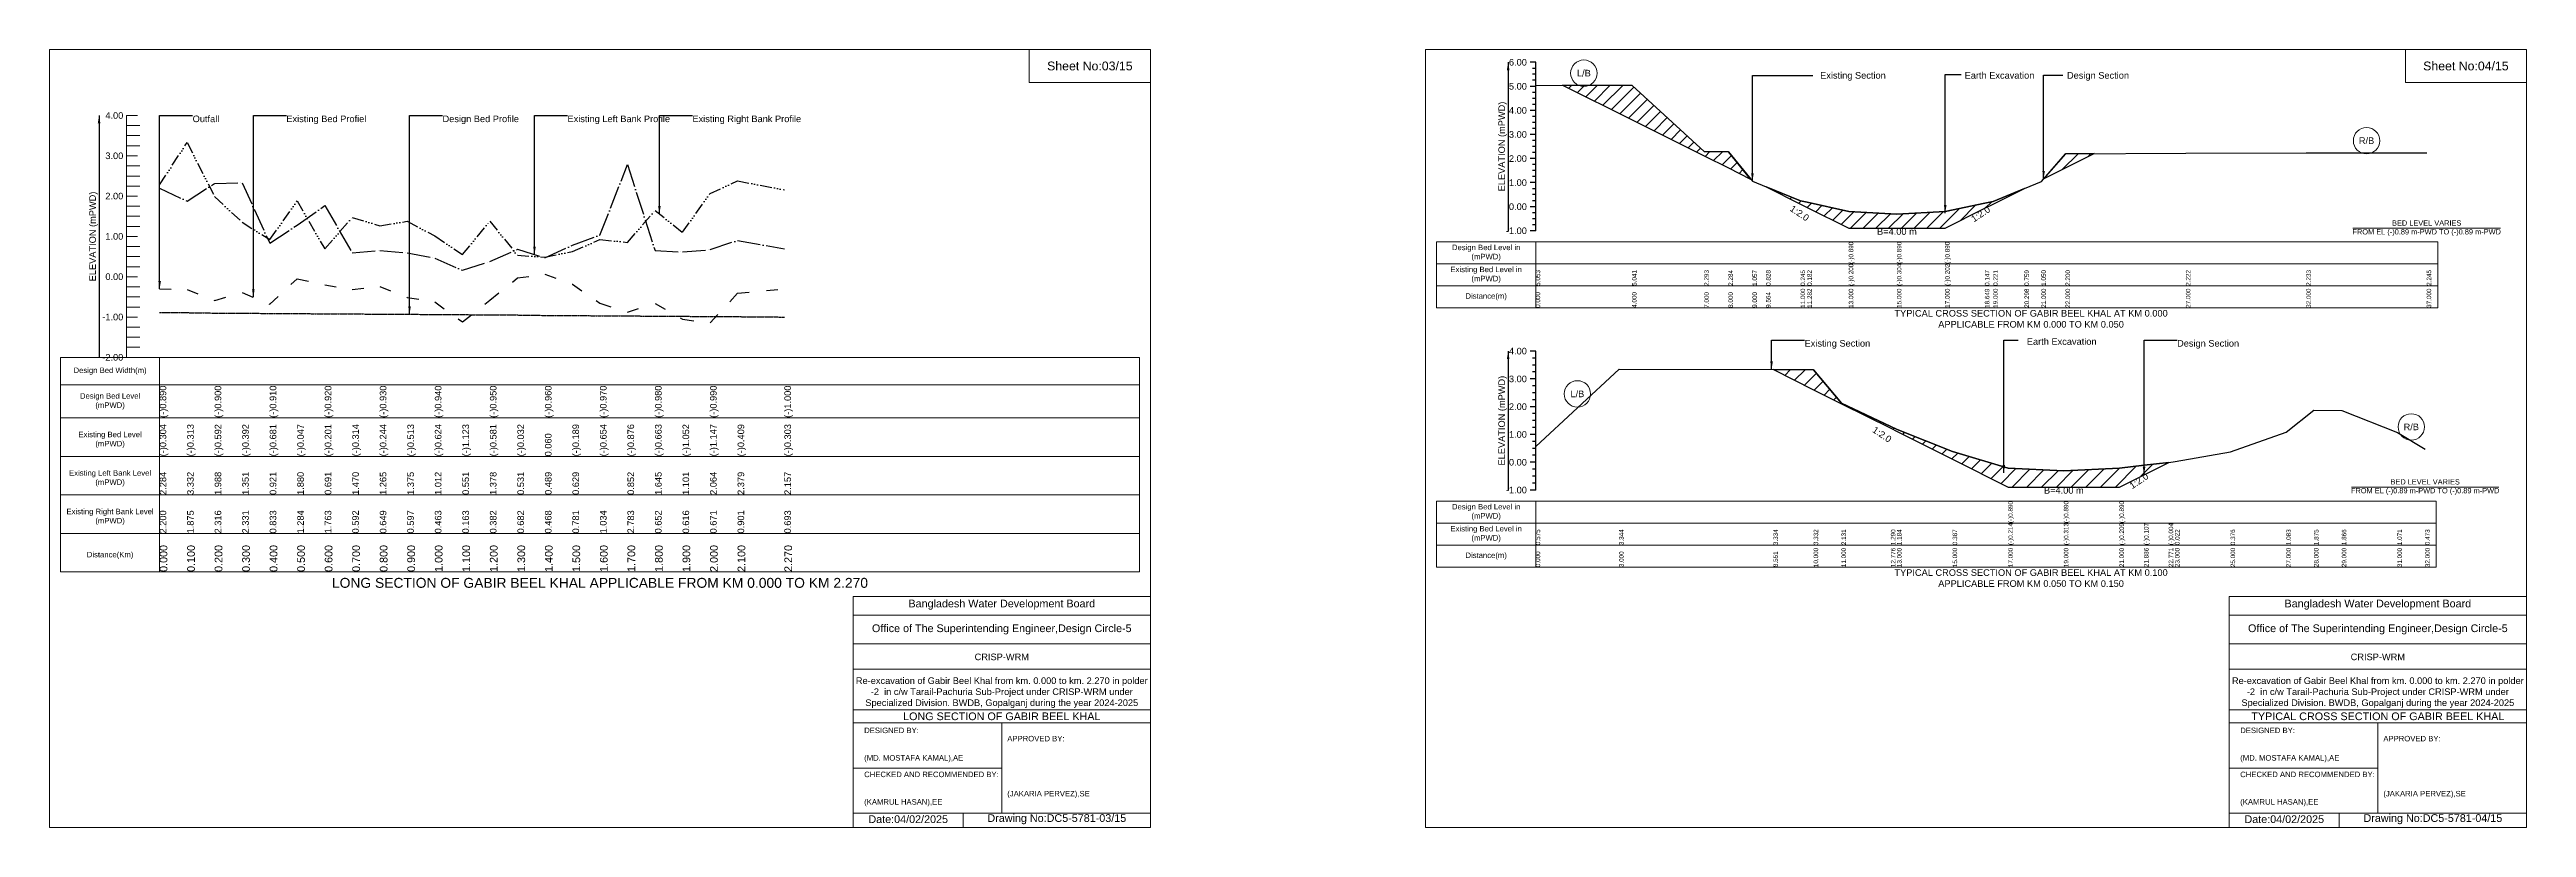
# Model space of a CAD drawing. Header units: inches. Extents: x 91000 to 258000, y -5656 to 6519.
# Drawn here: x 120000 to 138000, y -5656 to 0 of the extents above; entities that cross this region are included whole.
import ezdxf

# ---------------------------------------------------------------- set-up
doc = ezdxf.new("R2010")
doc.units = ezdxf.units.IN
doc.header["$LTSCALE"] = 7
doc.header["$MEASUREMENT"] = 0
for name, pattern in [('ACAD_ISO03W100', [30, 12, -18]), ('ACAD_ISO04W100', [30, 24, -3, 0, -3]), ('ACAD_ISO14W100', [24, 12, -3, 0, -3, 0, -3, 0, -3]), ('CENTER', [2, 1.25, -0.25, 0.25, -0.25])]:
    doc.linetypes.add(name, pattern=pattern)
for name, color, linetype, lineweight in [('Cross section Data Border', 7, 'Continuous', 9), ('Cross Section Labels', 7, 'Continuous', 9), ('Design Bed Level Long Section', 7, 'CENTER', 25), ('Existing Bed Level for Long Section', 7, 'ACAD_ISO03W100', 25), ('Existing Left Bank of Long section', 7, 'ACAD_ISO04W100', 25), ('Existing Right Bank of Long Section', 7, 'ACAD_ISO14W100', 25), ('Existing_Bed_Level for Xsection', 7, 'Continuous', 25), ('Long Section Border', 7, 'Continuous', 9), ('Long Section Labels', 7, 'Continuous', 9), ('Vscale for Long Section', 7, 'Continuous', 9)]:
    doc.layers.add(name, color=color, linetype=linetype, lineweight=lineweight)
doc.styles.get("Standard").update_dxf_attribs({"font": 'arial.ttf'})
doc.dimstyles.get("Standard").update_dxf_attribs({"dimtxt": 0.18, "dimasz": 0.18, "dimexe": 0.18, "dimexo": 0.0625, "dimgap": 0.09, "dimtad": 0, "dimtih": 1, "dimtoh": 1, "dimdec": 4, "dimzin": 0, "dimdsep": 46, "dimtxsty": 'Standard', "dimcen": 0.09, "dimadec": 0, "dimazin": 0, "dimtfac": 1, "dimtdec": 4, "dimtofl": 0, "dimtmove": 0, "dimatfit": 3, "dimfxl": 1, "dimtolj": 1, "dimtzin": 0, "dimarcsym": 0})

msp = doc.modelspace()

# ---------------------------------------------------------------- hatches: boundary and pattern name
at = {"layer": 'Existing_Bed_Level for Xsection'}
h = msp.add_hatch(dxfattribs=at)
h.set_pattern_fill('ANSI31', color=256, scale=525, style=0)
h.paths.add_polyline_path([(130996, -259), (131500, -511), (132025, -774), (132200, -861), (132362, -942), (132200, -743), (132025, -742), (131500, -261)])
h = msp.add_hatch(dxfattribs=at)
h.set_pattern_fill('ANSI31', color=256, scale=525, style=0)
h.paths.add_polyline_path([(134491, -940), (134650, -861), (134858, -757), (134650, -758)])
h = msp.add_hatch(dxfattribs=at)
h.set_pattern_fill('ANSI31', color=256, scale=525, style=0)
h.paths.add_polyline_path([(132474, -998), (132725, -1124), (132774, -1148), (133075, -1299), (133425, -1299), (133775, -1299), (134064, -1154), (134125, -1124), (134352, -1010), (134125, -1104), (134064, -1117), (133775, -1178), (133425, -1196), (133075, -1178), (132774, -1111), (132725, -1100)])
h = msp.add_hatch(dxfattribs=at)
h.set_pattern_fill('ANSI31', color=256, scale=606, style=0)
h.paths.add_polyline_path([(132527, -2327), (132820, -2474), (133022, -2575), (133381, -2754), (133426, -2777), (133830, -2979), (134234, -3181), (134638, -3181), (135042, -3181), (135221, -3091), (135400, -3002), (135221, -3022), (135042, -3043), (134638, -3064), (134234, -3044), (133830, -2923), (133426, -2762), (133381, -2740), (133022, -2570), (132820, -2328)])

# ---------------------------------------------------------------- linework, layer by layer
at = {"layer": 'Cross section Data Border'}
for points in [[(130080, -1398), (137355, -1398), (137355, -1878), (130080, -1878)], [(130080, -3283), (137344, -3283), (137344, -3763), (130080, -3763)]]:
    msp.add_lwpolyline(points, close=True, dxfattribs=at)
for points in [[(130800, -1398), (130800, -1878)], [(130080, -1558), (137355, -1558)], [(130080, -1718), (137355, -1718)], [(130800, -3283), (130800, -3763)], [(130080, -3443), (137344, -3443)], [(130080, -3603), (137344, -3603)]]:
    msp.add_lwpolyline(points, dxfattribs=at)
at = {"layer": 'Cross Section Labels'}
for points in [[(120000, 0), (128000, 0), (128000, -5656), (120000, -5656)], [(127120, 0), (128000, 0), (128000, -240), (127120, -240)], [(130000, 0), (138000, 0), (138000, -5656), (130000, -5656)], [(137120, 0), (138000, 0), (138000, -240), (137120, -240)]]:
    msp.add_lwpolyline(points, close=True, dxfattribs=at)
for points in [[(136739, -1299), (137811, -1299)], [(136728, -3181), (137800, -3181)], [(125840, -5656), (125840, -3976), (128000, -3976)], [(125840, -4112), (128000, -4112)], [(135840, -5656), (135840, -3976), (138000, -3976)], [(135840, -4112), (138000, -4112)], [(125840, -4320), (128000, -4320)], [(135840, -4320), (138000, -4320)], [(125840, -4504), (128000, -4504)], [(135840, -4504), (138000, -4504)], [(125840, -4800), (128000, -4800)], [(135840, -4800), (138000, -4800)], [(125840, -4896), (128000, -4896)], [(126920, -4896), (126920, -5552)], [(135840, -4896), (138000, -4896)], [(136920, -4896), (136920, -5552)], [(125840, -5224), (126920, -5224)], [(135840, -5224), (136920, -5224)], [(125840, -5552), (128000, -5552)], [(126640, -5552), (126640, -5656)], [(135840, -5552), (138000, -5552)], [(136640, -5552), (136640, -5656)]]:
    msp.add_lwpolyline(points, dxfattribs=at)
for centre in [(131150, -172), (136838, -663), (131103, -2504), (137163, -2744)]:
    msp.add_circle(centre, 96, dxfattribs=at)
at = {"layer": 'Design Bed Level Long Section'}
msp.add_lwpolyline([(120800, -1913), (121000, -1913), (121200, -1916), (121400, -1916), (121600, -1919), (121800, -1919), (122000, -1922), (122200, -1922), (122400, -1924), (122600, -1924), (122800, -1927), (123000, -1927), (123200, -1930), (123400, -1930), (123600, -1933), (123800, -1933), (124000, -1936), (124200, -1936), (124400, -1939), (124600, -1939), (124800, -1942), (125000, -1942), (125340, -1945)], dxfattribs=at)
at = {"layer": 'Existing Bed Level for Long Section'}
msp.add_lwpolyline([(120800, -1741), (121000, -1744), (121200, -1825), (121400, -1767), (121600, -1852), (121800, -1666), (122000, -1711), (122200, -1744), (122400, -1723), (122600, -1802), (122800, -1835), (123000, -1981), (123200, -1822), (123400, -1661), (123600, -1634), (123800, -1707), (124000, -1844), (124200, -1909), (124400, -1846), (124600, -1960), (124800, -1988), (125000, -1772), (125340, -1741)], dxfattribs=at)
at = {"layer": 'Existing Left Bank of Long section'}
msp.add_lwpolyline([(120800, -1007), (121000, -1103), (121200, -973), (121400, -969), (121600, -1408), (121800, -1276), (122000, -1135), (122200, -1479), (122400, -1462), (122600, -1477), (122800, -1516), (123000, -1604), (123200, -1540), (123400, -1452), (123600, -1515), (123800, -1423), (124000, -1349), (124200, -837), (124400, -1461), (124600, -1472), (124800, -1455), (125000, -1388), (125340, -1449)], dxfattribs=at)
at = {"layer": 'Existing Right Bank of Long Section'}
msp.add_lwpolyline([(120800, -983), (121000, -676), (121200, -1070), (121400, -1256), (121600, -1382), (121800, -1101), (122000, -1450), (122200, -1221), (122400, -1281), (122600, -1249), (122800, -1355), (123000, -1491), (123200, -1248), (123400, -1496), (123600, -1509), (123800, -1468), (124000, -1382), (124200, -1402), (124400, -1170), (124600, -1329), (124800, -1047), (125000, -955), (125340, -1020)], dxfattribs=at)
at = {"layer": 'Existing_Bed_Level for Xsection'}
for points in [[(130800, -93), (130760, -93)], [(130800, -137), (130776, -137)], [(130800, -1318), (130800, -1143), (130800, -968), (130800, -793), (130800, -618), (130800, -443), (130800, -268), (130800, -93)], [(130800, -268), (130760, -268)], [(130800, -180), (130776, -180)], [(130800, -224), (130776, -224)], [(130800, -312), (130776, -312)], [(130800, -355), (130776, -355)], [(130800, -259), (131500, -261), (132025, -742), (132200, -743), (132375, -958), (132474, -998), (132725, -1100), (132774, -1111), (133075, -1178), (133075, -1178), (133425, -1196), (133425, -1196), (133775, -1178), (133775, -1178), (134064, -1117), (134125, -1104), (134352, -1010), (134475, -959), (134650, -758), (135525, -754), (136400, -752), (137275, -750)], [(130800, -443), (130760, -443)], [(130800, -399), (130776, -399)], [(130800, -487), (130776, -487)], [(130800, -530), (130776, -530)], [(130800, -618), (130760, -618)], [(130800, -574), (130776, -574)], [(130800, -662), (130776, -662)], [(130800, -705), (130776, -705)], [(130800, -793), (130760, -793)], [(130800, -749), (130776, -749)], [(130800, -837), (130776, -837)], [(130800, -880), (130776, -880)], [(130800, -968), (130760, -968)], [(130800, -924), (130776, -924)], [(130800, -1012), (130776, -1012)], [(130800, -1055), (130776, -1055)], [(130800, -1143), (130760, -1143)], [(130800, -1099), (130776, -1099)], [(130800, -1187), (130776, -1187)], [(130800, -1230), (130776, -1230)], [(130800, -1318), (130760, -1318)], [(130800, -1274), (130776, -1274)], [(130800, -2193), (130760, -2193)], [(130800, -2243), (130776, -2243)], [(130800, -2294), (130776, -2294)], [(130800, -3203), (130800, -3001), (130800, -2799), (130800, -2597), (130800, -2395), (130800, -2193)], [(130800, -2885), (131406, -2325), (132527, -2327), (132820, -2328), (133022, -2570), (133381, -2740), (133426, -2762), (133830, -2923), (134234, -3044), (134234, -3044), (134638, -3064), (134638, -3064), (135042, -3043), (135042, -3043), (135221, -3022), (135400, -3002), (135446, -2996), (135850, -2925), (136254, -2782), (136456, -2622), (136658, -2624), (137062, -2784), (137264, -2905)], [(130800, -2395), (130760, -2395)], [(130800, -2344), (130776, -2344)], [(130800, -2445), (130776, -2445)], [(130800, -2496), (130776, -2496)], [(130800, -2597), (130760, -2597)], [(130800, -2546), (130776, -2546)], [(130800, -2647), (130776, -2647)], [(130800, -2698), (130776, -2698)], [(130800, -2799), (130760, -2799)], [(130800, -2748), (130776, -2748)], [(130800, -2849), (130776, -2849)], [(130800, -3001), (130760, -3001)], [(130800, -2900), (130776, -2900)], [(130800, -2950), (130776, -2950)], [(130800, -3051), (130776, -3051)], [(130800, -3203), (130760, -3203)], [(130800, -3102), (130776, -3102)], [(130800, -3152), (130776, -3152)]]:
    msp.add_lwpolyline(points, dxfattribs=at)
for points in [[(130996, -259), (131500, -511), (132025, -774), (132200, -861), (132362, -942), (132200, -743), (132025, -742), (131500, -261)], [(134491, -940), (134650, -861), (134858, -757), (134650, -758)], [(132474, -998), (132725, -1124), (132774, -1148), (133075, -1299), (133075, -1299), (133425, -1299), (133425, -1299), (133775, -1299), (133775, -1299), (134064, -1154), (134125, -1124), (134352, -1010), (134352, -1010), (134352, -1010), (134125, -1104), (134064, -1117), (133775, -1178), (133775, -1178), (133425, -1196), (133425, -1196), (133075, -1178), (133075, -1178), (132774, -1111), (132725, -1100)], [(132527, -2327), (132527, -2327), (132820, -2474), (133022, -2575), (133381, -2754), (133426, -2777), (133830, -2979), (134234, -3181), (134234, -3181), (134638, -3181), (134638, -3181), (135042, -3181), (135042, -3181), (135221, -3091), (135400, -3002), (135221, -3022), (135042, -3043), (135042, -3043), (134638, -3064), (134638, -3064), (134234, -3044), (134234, -3044), (133830, -2923), (133426, -2762), (133381, -2740), (133022, -2570), (132820, -2328), (132527, -2327)]]:
    msp.add_lwpolyline(points, close=True, dxfattribs=at)
at = {"layer": 'Long Section Border'}
msp.add_lwpolyline([(120080, -2238), (127920, -2238), (127920, -3798), (120080, -3798)], close=True, dxfattribs=at)
for points in [[(120800, -2238), (120800, -3798)], [(120080, -2438), (127920, -2438)], [(120080, -2678), (127920, -2678)], [(120080, -2958), (127920, -2958)], [(120080, -3238), (127920, -3238)], [(120080, -3518), (127920, -3518)]]:
    msp.add_lwpolyline(points, dxfattribs=at)
at = {"layer": 'Vscale for Long Section'}
for points in [[(120560, -2238), (120560, -1945), (120560, -1652), (120560, -1359), (120560, -1066), (120560, -773), (120560, -480)], [(120560, -480), (120640, -480)], [(120560, -553), (120656, -553)], [(120560, -626), (120656, -626)], [(120560, -700), (120656, -700)], [(120560, -773), (120640, -773)], [(120560, -846), (120656, -846)], [(120560, -920), (120656, -920)], [(120560, -993), (120656, -993)], [(120560, -1066), (120640, -1066)], [(120560, -1139), (120656, -1139)], [(120560, -1212), (120656, -1212)], [(120560, -1286), (120656, -1286)], [(120560, -1359), (120640, -1359)], [(120560, -1432), (120656, -1432)], [(120560, -1506), (120656, -1506)], [(120560, -1579), (120656, -1579)], [(120560, -1652), (120640, -1652)], [(120560, -1725), (120656, -1725)], [(120560, -1798), (120656, -1798)], [(120560, -1872), (120656, -1872)], [(120560, -1945), (120640, -1945)], [(120560, -2018), (120656, -2018)], [(120560, -2092), (120656, -2092)], [(120560, -2165), (120656, -2165)], [(120560, -2238), (120640, -2238)]]:
    msp.add_lwpolyline(points, dxfattribs=at)

# ---------------------------------------------------------------- texts
at = {"layer": 'Cross section Data Border', "char_height": 40, "width": 640, "attachment_point": 5}
for s, insert in [('Design Bed Level in (mPWD)', (130440, -1478)), ('Existing Bed Level in (mPWD)', (130440, -1638)), ('Distance(m)', (130440, -1798)), ('Design Bed Level in (mPWD)', (130440, -3363)), ('Existing Bed Level in (mPWD)', (130440, -3523)), ('Distance(m)', (130440, -3683))]:
    msp.add_mtext(s, dxfattribs=dict(at, insert=insert))
at = {"layer": 'Cross Section Labels'}
for s, insert, char_height, attachment_point in [('Sheet No:03/15', (127560, -120), 64, 5), ('L/B', (131150, -172), 48, 5), ('Existing Section', (132867, -164), 48, 1), ('Earth Excavation', (133917, -164), 48, 1), ('Design Section', (134661, -164), 48, 1), ('Sheet No:04/15', (137560, -120), 64, 5), ('R/B', (136838, -663), 48, 5), ('BED LEVEL VARIES ^JFROM EL (-)0.89 m-PWD TO (-)0.89 m-PWD', (137275, -1299), 38.4, 5), ('B=4.00 m', (133425, -1299), 48, 2), ('TYPICAL CROSS SECTION OF GABIR BEEL KHAL AT KM 0.000^JAPPLICABLE FROM KM 0.000 TO KM 0.050', (134400, -1958), 48, 5), ('Existing Section', (132754, -2112), 48, 1), ('Earth Excavation', (134369, -2099), 48, 1), ('Design Section', (135461, -2112), 48, 1), ('L/B', (131103, -2504), 48, 5), ('R/B', (137163, -2744), 48, 5), ('B=4.00 m', (134638, -3181), 48, 2), ('BED LEVEL VARIES ^JFROM EL (-)0.89 m-PWD TO (-)0.89 m-PWD', (137264, -3181), 38.4, 5), ('TYPICAL CROSS SECTION OF GABIR BEEL KHAL AT KM 0.100^JAPPLICABLE FROM KM 0.050 TO KM 0.150', (134400, -3843), 48, 5), ('Bangladesh Water Development Board', (126920, -4036), 56, 5), ('Bangladesh Water Development Board', (136920, -4036), 56, 5), ('Office of The Superintending Engineer,Design Circle-5', (126920, -4216), 56, 5), ('Office of The Superintending Engineer,Design Circle-5', (136920, -4216), 56, 5)]:
    msp.add_mtext(s, dxfattribs=dict(at, insert=insert, char_height=char_height, attachment_point=attachment_point))
at = {"layer": 'Cross Section Labels', "char_height": 48, "attachment_point": 2}
for insert, rotation in [((132731, -1170), 326.3099), ((134020, -1176), 33.6901), ((133330, -2779), 326.3099), ((135170, -3116), 33.6901)]:
    msp.add_mtext('1:2.0', dxfattribs=dict(at, insert=insert, rotation=rotation))
at = {"layer": 'Cross Section Labels'}
for s, insert, char_height, width, attachment_point in [('CRISP-WRM', (126920, -4416), 48, 2240, 5), ('CRISP-WRM', (136920, -4416), 48, 2240, 5), ('Re-excavation of Gabir Beel Khal from km. 0.000 to km. 2.270 in polder -2  in c/w Tarail-Pachuria Sub-Project under CRISP-WRM under Specialized Division. BWDB, Gopalganj during the year 2024-2025', (126920, -4676), 48, 2160, 5), ('Re-excavation of Gabir Beel Khal from km. 0.000 to km. 2.270 in polder -2  in c/w Tarail-Pachuria Sub-Project under CRISP-WRM under Specialized Division. BWDB, Gopalganj during the year 2024-2025', (136920, -4676), 48, 2160, 5), ('LONG SECTION OF GABIR BEEL KHAL', (126920, -4848), 56, 2240, 5), ('TYPICAL CROSS SECTION OF GABIR BEEL KHAL', (136920, -4848), 56, 2240, 5), ('DESIGNED BY:^J^J^J(MD. MOSTAFA KAMAL),AE', (125920, -5056), 40, 1120, 4), ('APPROVED BY:^J^J^J^J^J^J(JAKARIA PERVEZ),SE', (126960, -5216), 40, 1120, 4), ('DESIGNED BY:^J^J^J(MD. MOSTAFA KAMAL),AE', (135920, -5056), 40, 1120, 4), ('APPROVED BY:^J^J^J^J^J^J(JAKARIA PERVEZ),SE', (136960, -5216), 40, 1120, 4), ('CHECKED AND RECOMMENDED BY:^J^J^J(KAMRUL HASAN),EE', (125920, -5376), 40, 1120, 4), ('CHECKED AND RECOMMENDED BY:^J^J^J(KAMRUL HASAN),EE', (135920, -5376), 40, 1120, 4), ('Date:04/02/2025', (126240, -5596), 56, 1120, 5), ('Drawing No:DC5-5781-03/15', (127320, -5596), 56, 1760, 5), ('Date:04/02/2025', (136240, -5596), 56, 1120, 5), ('Drawing No:DC5-5781-04/15', (137320, -5596), 56, 1760, 5)]:
    msp.add_mtext(s, dxfattribs=dict(at, insert=insert, char_height=char_height, width=width, attachment_point=attachment_point))
at = {"layer": 'Existing_Bed_Level for Xsection', "char_height": 48, "attachment_point": 6}
for s, insert in [('6.00', (130736, -93)), ('5.00', (130736, -268)), ('4.00', (130736, -443)), ('3.00', (130736, -618)), ('2.00', (130736, -793)), ('1.00', (130736, -968)), ('0.00', (130736, -1143)), ('-1.00', (130736, -1318)), ('4.00', (130736, -2193)), ('3.00', (130736, -2395)), ('2.00', (130736, -2597)), ('1.00', (130736, -2799)), ('0.00', (130736, -3001)), ('-1.00', (130736, -3203))]:
    msp.add_mtext(s, dxfattribs=dict(at, insert=insert))
at = {"layer": 'Existing_Bed_Level for Xsection', "rotation": 90}
for s, insert, char_height, attachment_point in [('ELEVATION (mPWD)', (130560, -705), 48, 5), ('(-)0.890', (133075, -1558), 32.8, 1), ('(-)0.890', (133425, -1558), 32.8, 1), ('(-)0.890', (133775, -1558), 32.8, 1), ('5.053', (130800, -1718), 32.8, 1), ('5.041', (131500, -1718), 32.8, 1), ('2.293', (132025, -1718), 32.8, 1), ('2.284', (132200, -1718), 32.8, 1), ('1.057', (132375, -1718), 32.8, 1), ('0.828', (132474, -1718), 32.8, 1), ('0.245', (132725, -1718), 32.8, 1), ('0.182', (132774, -1718), 32.8, 1), ('(-)0.200', (133075, -1718), 32.8, 1), ('(-)0.304', (133425, -1718), 32.8, 1), ('(-)0.202', (133775, -1718), 32.8, 1), ('0.147', (134064, -1718), 32.8, 1), ('0.221', (134125, -1718), 32.8, 1), ('0.759', (134352, -1718), 32.8, 1), ('1.050', (134475, -1718), 32.8, 1), ('2.200', (134650, -1718), 32.8, 1), ('2.222', (135525, -1718), 32.8, 1), ('2.233', (136400, -1718), 32.8, 1), ('2.245', (137275, -1718), 32.8, 1), ('0.000', (130800, -1878), 32.8, 1), ('4.000', (131500, -1878), 32.8, 1), ('7.000', (132025, -1878), 32.8, 1), ('8.000', (132200, -1878), 32.8, 1), ('9.000', (132375, -1878), 32.8, 1), ('9.564', (132474, -1878), 32.8, 1), ('11.000', (132725, -1878), 32.8, 1), ('11.282', (132774, -1878), 32.8, 1), ('13.000', (133075, -1878), 32.8, 1), ('15.000', (133425, -1878), 32.8, 1), ('17.000', (133775, -1878), 32.8, 1), ('18.649', (134064, -1878), 32.8, 1), ('19.000', (134125, -1878), 32.8, 1), ('20.298', (134352, -1878), 32.8, 1), ('21.000', (134475, -1878), 32.8, 1), ('22.000', (134650, -1878), 32.8, 1), ('27.000', (135525, -1878), 32.8, 1), ('32.000', (136400, -1878), 32.8, 1), ('37.000', (137275, -1878), 32.8, 1), ('ELEVATION (mPWD)', (130560, -2698), 48, 5), ('(-)0.890', (134234, -3443), 32.8, 1), ('(-)0.890', (134638, -3443), 32.8, 1), ('(-)0.890', (135042, -3443), 32.8, 1), ('0.575', (130800, -3603), 32.8, 1), ('3.344', (131406, -3603), 32.8, 1), ('3.334', (132527, -3603), 32.8, 1), ('3.332', (132820, -3603), 32.8, 1), ('2.131', (133022, -3603), 32.8, 1), ('1.290', (133381, -3603), 32.8, 1), ('1.184', (133426, -3603), 32.8, 1), ('0.387', (133830, -3603), 32.8, 1), ('(-)0.214', (134234, -3603), 32.8, 1), ('(-)0.313', (134638, -3603), 32.8, 1), ('(-)0.209', (135042, -3603), 32.8, 1), ('(-)0.107', (135221, -3603), 32.8, 1), ('(-)0.004', (135400, -3603), 32.8, 1), ('0.022', (135446, -3603), 32.8, 1), ('0.376', (135850, -3603), 32.8, 1), ('1.083', (136254, -3603), 32.8, 1), ('1.875', (136456, -3603), 32.8, 1), ('1.866', (136658, -3603), 32.8, 1), ('1.071', (137062, -3603), 32.8, 1), ('0.473', (137264, -3603), 32.8, 1), ('0.000', (130800, -3763), 32.8, 1), ('3.000', (131406, -3763), 32.8, 1), ('8.551', (132527, -3763), 32.8, 1), ('10.000', (132820, -3763), 32.8, 1), ('11.000', (133022, -3763), 32.8, 1), ('12.776', (133381, -3763), 32.8, 1), ('13.000', (133426, -3763), 32.8, 1), ('15.000', (133830, -3763), 32.8, 1), ('17.000', (134234, -3763), 32.8, 1), ('19.000', (134638, -3763), 32.8, 1), ('21.000', (135042, -3763), 32.8, 1), ('21.886', (135221, -3763), 32.8, 1), ('22.771', (135400, -3763), 32.8, 1), ('23.000', (135446, -3763), 32.8, 1), ('25.000', (135850, -3763), 32.8, 1), ('27.000', (136254, -3763), 32.8, 1), ('28.000', (136456, -3763), 32.8, 1), ('29.000', (136658, -3763), 32.8, 1), ('31.000', (137062, -3763), 32.8, 1), ('32.000', (137264, -3763), 32.8, 1)]:
    msp.add_mtext(s, dxfattribs=dict(at, insert=insert, char_height=char_height, attachment_point=attachment_point))
at = {"layer": 'Long Section Border', "attachment_point": 5}
for s, insert, char_height in [('Design Bed Width(m)', (120440, -2338), 40), ('Design Bed Level^J(mPWD)', (120440, -2558), 40), ('Existing Bed Level^J(mPWD)', (120440, -2838), 40), ('Existing Left Bank Level^J(mPWD)', (120440, -3118), 40), ('Existing Right Bank Level^J(mPWD)', (120440, -3398), 40), ('Distance(Km)', (120440, -3678), 40), ('LONG SECTION OF GABIR BEEL KHAL APPLICABLE FROM KM 0.000 TO KM 2.270', (124000, -3878), 72)]:
    msp.add_mtext(s, dxfattribs=dict(at, insert=insert, char_height=char_height))
at = {"layer": 'Long Section Labels', "char_height": 48, "attachment_point": 1}
for s, insert in [('Outfall', (121040, -480)), ('Existing Bed Profiel', (121721, -480)), ('Design Bed Profile', (122856, -480)), ('Existing Left Bank Profile', (123764, -480)), ('Existing Right Bank Profile', (124672, -480))]:
    msp.add_mtext(s, dxfattribs=dict(at, insert=insert))
at = {"layer": 'Vscale for Long Section', "char_height": 48, "attachment_point": 6}
for s, insert in [('4.00', (120536, -480)), ('3.00', (120536, -773)), ('2.00', (120536, -1066)), ('1.00', (120536, -1359)), ('0.00', (120536, -1652)), ('-1.00', (120536, -1945)), ('-2.00', (120536, -2238))]:
    msp.add_mtext(s, dxfattribs=dict(at, insert=insert))
at = {"layer": 'Vscale for Long Section', "rotation": 90}
for s, insert, char_height, attachment_point in [('ELEVATION (mPWD)', (120320, -1359), 48, 5), ('(-)0.890', (120800, -2678), 48, 1), ('(-)0.890', (120800, -2678), 48, 1), ('(-)0.900', (121200, -2678), 48, 1), ('(-)0.900', (121200, -2678), 48, 1), ('(-)0.910', (121600, -2678), 48, 1), ('(-)0.910', (121600, -2678), 48, 1), ('(-)0.920', (122000, -2678), 48, 1), ('(-)0.920', (122000, -2678), 48, 1), ('(-)0.930', (122400, -2678), 48, 1), ('(-)0.930', (122400, -2678), 48, 1), ('(-)0.940', (122800, -2678), 48, 1), ('(-)0.940', (122800, -2678), 48, 1), ('(-)0.950', (123200, -2678), 48, 1), ('(-)0.950', (123200, -2678), 48, 1), ('(-)0.960', (123600, -2678), 48, 1), ('(-)0.960', (123600, -2678), 48, 1), ('(-)0.970', (124000, -2678), 48, 1), ('(-)0.970', (124000, -2678), 48, 1), ('(-)0.980', (124400, -2678), 48, 1), ('(-)0.980', (124400, -2678), 48, 1), ('(-)0.990', (124800, -2678), 48, 1), ('(-)0.990', (124800, -2678), 48, 1), ('(-)1.000', (125340, -2678), 48, 1), ('(-)0.304', (120800, -2958), 48, 1), ('(-)0.313', (121000, -2958), 48, 1), ('(-)0.592', (121200, -2958), 48, 1), ('(-)0.392', (121400, -2958), 48, 1), ('(-)0.681', (121600, -2958), 48, 1), ('(-)0.047', (121800, -2958), 48, 1), ('(-)0.201', (122000, -2958), 48, 1), ('(-)0.314', (122200, -2958), 48, 1), ('(-)0.244', (122400, -2958), 48, 1), ('(-)0.513', (122600, -2958), 48, 1), ('(-)0.624', (122800, -2958), 48, 1), ('(-)1.123', (123000, -2958), 48, 1), ('(-)0.581', (123200, -2958), 48, 1), ('(-)0.032', (123400, -2958), 48, 1), ('0.060', (123600, -2958), 48, 1), ('(-)0.189', (123800, -2958), 48, 1), ('(-)0.654', (124000, -2958), 48, 1), ('(-)0.876', (124200, -2958), 48, 1), ('(-)0.663', (124400, -2958), 48, 1), ('(-)1.052', (124600, -2958), 48, 1), ('(-)1.147', (124800, -2958), 48, 1), ('(-)0.409', (125000, -2958), 48, 1), ('(-)0.303', (125340, -2958), 48, 1), ('2.284', (120800, -3238), 48, 1), ('3.332', (121000, -3238), 48, 1), ('1.988', (121200, -3238), 48, 1), ('1.351', (121400, -3238), 48, 1), ('0.921', (121600, -3238), 48, 1), ('0.921', (121600, -3238), 48, 1), ('1.880', (121800, -3238), 48, 1), ('0.691', (122000, -3238), 48, 1), ('1.470', (122200, -3238), 48, 1), ('1.265', (122400, -3238), 48, 1), ('1.375', (122600, -3238), 48, 1), ('1.012', (122800, -3238), 48, 1), ('0.551', (123000, -3238), 48, 1), ('1.378', (123200, -3238), 48, 1), ('0.531', (123400, -3238), 48, 1), ('0.489', (123600, -3238), 48, 1), ('0.629', (123800, -3238), 48, 1), ('0.852', (124200, -3238), 48, 1), ('1.645', (124400, -3238), 48, 1), ('1.101', (124600, -3238), 48, 1), ('2.064', (124800, -3238), 48, 1), ('2.379', (125000, -3238), 48, 1), ('2.157', (125340, -3238), 48, 1), ('2.200', (120800, -3518), 48, 1), ('1.875', (121000, -3518), 48, 1), ('2.316', (121200, -3518), 48, 1), ('2.331', (121400, -3518), 48, 1), ('0.833', (121600, -3518), 48, 1), ('1.284', (121800, -3518), 48, 1), ('1.763', (122000, -3518), 48, 1), ('0.592', (122200, -3518), 48, 1), ('0.649', (122400, -3518), 48, 1), ('0.597', (122600, -3518), 48, 1), ('0.463', (122800, -3518), 48, 1), ('0.163', (123000, -3518), 48, 1), ('0.382', (123200, -3518), 48, 1), ('0.682', (123400, -3518), 48, 1), ('0.468', (123600, -3518), 48, 1), ('0.781', (123800, -3518), 48, 1), ('1.034', (124000, -3518), 48, 1), ('2.783', (124200, -3518), 48, 1), ('0.652', (124400, -3518), 48, 1), ('0.616', (124600, -3518), 48, 1), ('0.671', (124800, -3518), 48, 1), ('0.901', (125000, -3518), 48, 1), ('0.693', (125340, -3518), 48, 1), ('0.000', (120800, -3798), 56, 1), ('0.100', (121000, -3798), 56, 1), ('0.200', (121200, -3798), 56, 1), ('0.300', (121400, -3798), 56, 1), ('0.400', (121600, -3798), 56, 1), ('0.500', (121800, -3798), 56, 1), ('0.600', (122000, -3798), 56, 1), ('0.700', (122200, -3798), 56, 1), ('0.800', (122400, -3798), 56, 1), ('0.900', (122600, -3798), 56, 1), ('1.000', (122800, -3798), 56, 1), ('1.100', (123000, -3798), 56, 1), ('1.200', (123200, -3798), 56, 1), ('1.300', (123400, -3798), 56, 1), ('1.400', (123600, -3798), 56, 1), ('1.500', (123800, -3798), 56, 1), ('1.600', (124000, -3798), 56, 1), ('1.700', (124200, -3798), 56, 1), ('1.800', (124400, -3798), 56, 1), ('1.900', (124600, -3798), 56, 1), ('2.000', (124800, -3798), 56, 1), ('2.100', (125000, -3798), 56, 1), ('2.270', (125340, -3798), 56, 1)]:
    msp.add_mtext(s, dxfattribs=dict(at, insert=insert, char_height=char_height, attachment_point=attachment_point))

# ---------------------------------------------------------------- leaders
at = {"layer": 'Cross Section Labels', "annotation_type": 0, "has_hookline": 1}
for points, hookline_direction, text_width in [([(132375, -958), (132375, -188), (132814, -188)], 0, 467), ([(133776, -1189), (133776, -182), (133893, -182)], 1, 497), ([(134491, -940), (134491, -187), (134630, -187)], 0, 441), ([(132514, -2325), (132514, -2112), (132754, -2112)], 0, 467), ([(134202, -3078), (134202, -2112), (134307, -2112)], 0, 497), ([(135221, -3091), (135221, -2112), (135461, -2112)], 0, 441)]:
    msp.add_leader(points, dimstyle='Standard', override={"dimasz": 57.6}, dxfattribs=dict(at, hookline_direction=hookline_direction, text_width=text_width))
at = {"layer": 'Existing_Bed_Level for Xsection'}
for points in [[(130600, -93), (130600, -1318)], [(130600, -2193), (130600, -3203)]]:
    msp.add_leader(points, dimstyle='Standard', override={"dimasz": 57.6}, dxfattribs=at)
at = {"layer": 'Long Section Labels', "annotation_type": 0, "has_hookline": 1, "hookline_direction": 0}
for points, text_width in [([(120800, -1741), (120800, -480), (121040, -480)], 186), ([(121481, -1801), (121481, -480), (121721, -480)], 571), ([(122616, -1925), (122616, -480), (122856, -480)], 547), ([(123524, -1491), (123524, -480), (123764, -480)], 737), ([(124432, -1195), (124432, -480), (124672, -480)], 782)]:
    msp.add_leader(points, dimstyle='Standard', override={"dimasz": 57.6}, dxfattribs=dict(at, text_width=text_width))
at = {"layer": 'Vscale for Long Section'}
msp.add_leader([(120360, -480), (120360, -2238)], dimstyle='Standard', override={"dimasz": 57.6}, dxfattribs=at)

doc.saveas('drawing.dxf')
